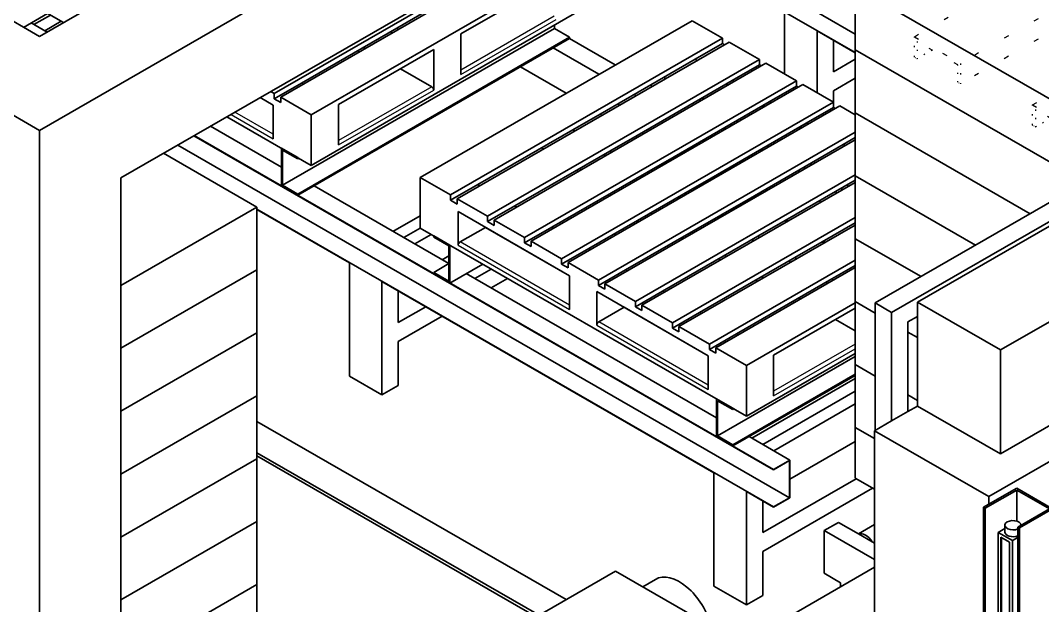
# Model space of a CAD drawing. Header units: millimetres. Extents: x 0 to 84100, y 0 to 59400.
# Drawn here: x 62165 to 64822, y 19822 to 21343 of the extents above; entities that cross this region are included whole.
import ezdxf

# ---------------------------------------------------------------- set-up
doc = ezdxf.new("R2010")
doc.units = ezdxf.units.MM
doc.header["$LTSCALE"] = 100
doc.linetypes.add('DOTTED', pattern=[0.0481, 0.0068, -0.0413])
for name, color, linetype, lineweight in [('Reference (ISO)', 7, 'DOTTED', 25), ('Visible (ISO)', 7, 'Continuous', 35), ('Visible Narrow (ISO)', 7, 'Continuous', 25)]:
    doc.layers.add(name, color=color, linetype=linetype, lineweight=lineweight)

msp = doc.modelspace()

# ---------------------------------------------------------------- linework, layer by layer
at = {"layer": 'Reference (ISO)', "ltscale": 18.551096}
for p, q in [((64488.84, 21300.63), (65309.08, 21772.98)), ((65429.29, 21703.75), (64609.05, 21231.41)), ((65429.29, 21650.61), (64609.05, 21178.27)), ((64796.43, 21123.5), (65616.67, 21595.85))]:
    msp.add_line(p, q, dxfattribs=at)
at = {"layer": 'Reference (ISO)', "ltscale": 17.67152}
for p, q in [((64488.84, 21300.63), (64609.05, 21231.41)), ((64796.43, 21123.5), (64916.64, 21054.28))]:
    msp.add_line(p, q, dxfattribs=at)
at = {"layer": 'Reference (ISO)', "ltscale": 5.320181}
for p, q in [((64488.84, 21247.49), (64488.84, 21300.63)), ((64609.05, 21231.41), (64609.05, 21178.27)), ((64796.43, 21070.36), (64796.43, 21123.5))]:
    msp.add_line(p, q, dxfattribs=at)
at = {"layer": 'Reference (ISO)', "ltscale": 15.592516}
for p, q in [((64601.97, 21227.3), (64495.91, 21288.38)), ((64909.57, 21050.17), (64803.5, 21111.25))]:
    msp.add_line(p, q, dxfattribs=at)
at = {"layer": 'Reference (ISO)', "ltscale": 4.501674}
for p, q in [((64495.91, 21288.38), (64495.91, 21243.42)), ((64601.97, 21182.34), (64601.97, 21227.3)), ((64803.5, 21111.25), (64803.5, 21066.29))]:
    msp.add_line(p, q, dxfattribs=at)
at = {"layer": 'Reference (ISO)', "ltscale": 4.519118}
for p, q in [((64534.95, 21265.9), (64495.91, 21243.42)), ((64803.5, 21066.29), (64842.54, 21088.77))]:
    msp.add_line(p, q, dxfattribs=at)
at = {"layer": 'Reference (ISO)', "ltscale": 0.818406}
msp.add_line((64495.91, 21243.42), (64488.84, 21247.49), dxfattribs=at)
at = {"layer": 'Reference (ISO)', "ltscale": 0.818405}
for p, q in [((64609.05, 21178.27), (64601.97, 21182.34)), ((64803.5, 21066.29), (64796.43, 21070.36))]:
    msp.add_line(p, q, dxfattribs=at)
at = {"layer": 'Visible (ISO)'}
for p, q in [((62213.72, 21056.92), (46374.53, 30178.1)), ((62213.72, 21301.23), (55266.4, 25301.93)), ((62213.72, 21301.23), (68294.84, 24803.12)), ((68719.1, 24803.12), (62213.72, 21056.92)), ((62425.85, 20933.81), (68506.97, 24435.69)), ((64335.04, 21307.62), (63705.01, 21670.43)), ((64335.04, 21259.57), (63663.29, 21646.4)), ((62824.66, 21153.33), (63531.77, 21560.52)), ((63548.74, 21550.75), (62841.63, 21143.56)), ((62920.83, 21097.95), (63627.94, 21505.15)), ((62276.49, 21337.38), (62072.3, 21454.96)), ((63309.74, 21308.01), (63557.22, 21450.53)), ((65183.57, 20941.17), (64335.04, 21429.81)), ((64335.04, 21266.3), (64335.04, 21429.81)), ((63627.94, 21373.52), (62920.83, 20966.32)), ((62172.5, 21324.97), (62235.26, 21361.11)), ((62242.44, 21356.98), (62199.69, 21332.36)), ((63142.86, 21322.67), (63213.57, 21363.39)), ((63910.78, 21342.27), (63203.67, 20935.07)), ((63910.78, 21342.27), (63989.97, 21296.66)), ((64151.19, 21364.62), (64151.19, 21203.82)), ((62233.73, 21312.76), (62192.51, 21336.49)), ((62270.84, 21340.63), (62228.08, 21316.01)), ((63552.98, 21321.85), (62845.88, 20914.65)), ((63142.86, 21322.67), (62895.37, 21180.15)), ((63147.76, 21319.84), (63142.86, 21322.67)), ((63552.98, 21330.36), (63552.98, 21321.85)), ((63552.98, 21321.85), (63592.58, 21299.04)), ((64335.04, 21258.75), (64236.05, 21315.76)), ((64236.05, 21315.76), (64236.05, 21154.96)), ((63592.58, 21299.04), (62885.47, 20891.85)), ((62885.47, 20888.58), (63592.58, 21295.77)), ((63131.87, 21310.69), (63126.97, 21313.52)), ((63127.24, 21313.67), (63132.15, 21310.85)), ((63282.87, 20889.47), (63989.97, 21296.66)), ((63309.74, 21202.55), (63309.74, 21308.01)), ((63592.58, 21295.77), (63592.58, 21299.04)), ((63592.58, 21295.77), (63711.31, 21227.4)), ((63989.97, 21296.66), (63989.97, 21282.76)), ((64278.47, 21291.32), (64278.47, 21209.38)), ((62991.54, 21124.77), (63239.03, 21267.29)), ((63045.55, 21260.98), (63040.64, 21263.8)), ((63056.26, 21272.8), (63061.16, 21269.97)), ((63239.03, 21267.29), (63239.03, 21161.83)), ((64006.94, 21286.89), (63299.84, 20879.69)), ((63668.88, 21202.97), (63550.15, 21271.34)), ((63989.97, 21282.76), (63919.26, 21242.04)), ((63989.97, 21282.76), (63994.88, 21279.94)), ((64006.94, 21286.89), (64086.14, 21241.28)), ((65183.57, 20777.66), (64335.04, 21266.3)), ((65183.57, 20777.65), (64335.04, 21266.29)), ((64335.04, 21102.78), (64335.04, 21266.29)), ((64335.04, 21266.29), (64335.05, 21266.29)), ((63379.03, 20834.09), (64086.14, 21241.28)), ((63919.26, 21242.04), (63671.78, 21099.52)), ((63924.17, 21239.22), (63919.26, 21242.04)), ((64086.14, 21241.28), (64086.14, 21227.38)), ((64335.04, 21241.95), (64278.47, 21209.38)), ((63152.43, 21217.42), (63234.08, 21170.4)), ((64103.11, 21231.51), (63396, 20824.31)), ((63583.7, 21153.92), (63464.97, 21222.29)), ((64086.14, 21227.38), (64015.43, 21186.66)), ((64086.14, 21227.38), (64091.04, 21224.56)), ((64103.11, 21231.51), (64182.31, 21185.9)), ((63475.2, 20778.71), (64182.31, 21185.9)), ((64015.43, 21186.66), (63767.94, 21044.15)), ((63840.07, 21190.79), (63840.07, 21196.44)), ((64020.33, 21183.84), (64015.43, 21186.66)), ((64182.31, 21185.9), (64182.31, 21172.01)), ((64278.47, 21160.33), (64335.04, 21192.9)), ((62824.66, 21153.33), (62815.86, 21158.4)), ((62824.66, 21139.43), (62895.37, 21180.15)), ((62895.37, 21180.15), (62900.28, 21177.33)), ((64199.28, 21176.13), (63492.17, 20768.94)), ((63802.57, 21174.85), (63807.48, 21172.02)), ((63999.81, 21177.67), (64004.72, 21174.85)), ((64182.31, 21172.01), (64111.6, 21131.29)), ((64182.31, 21172.01), (64187.21, 21169.18)), ((64199.28, 21176.13), (64278.47, 21130.53)), ((64278.47, 21160.33), (64278.47, 21130.53)), ((62821.83, 21122.76), (62787.9, 21142.3)), ((62788.17, 21142.46), (62821.83, 21123.07)), ((62824.66, 21139.43), (62824.66, 21153.33)), ((62841.63, 21129.66), (62824.66, 21139.43)), ((62920.83, 21097.95), (62841.63, 21143.56)), ((62841.63, 21143.56), (62841.63, 21129.66)), ((63571.37, 20723.33), (64278.47, 21130.53)), ((63765.05, 21147.59), (63760.15, 21150.41)), ((64111.6, 21131.29), (63864.11, 20988.77)), ((63933.73, 21133.97), (63928.83, 21136.79)), ((63939.06, 21137.04), (63939.06, 21142.69)), ((64116.5, 21128.46), (64111.6, 21131.29)), ((64278.47, 21130.53), (64278.47, 21116.63)), ((62821.83, 21123.07), (62821.83, 21035.6)), ((62991.54, 21019.31), (62991.54, 21124.77)), ((64295.44, 21120.75), (63588.34, 20713.56)), ((63717.56, 21125.89), (63722.46, 21123.06)), ((64092.8, 21120.46), (64097.7, 21117.64)), ((64095.98, 21122.29), (64100.88, 21119.47)), ((64278.47, 21116.63), (64207.76, 21075.91)), ((64278.47, 21116.63), (64283.38, 21113.8)), ((64295.44, 21120.75), (64335.04, 21097.95)), ((64790.19, 20840.68), (64335.04, 21102.78)), ((64335.04, 21102.77), (64335.05, 21102.78)), ((64790.18, 20840.68), (64335.04, 21102.77)), ((64335.04, 20939.26), (64335.04, 21102.77)), ((62920.83, 20966.32), (62701.57, 21092.59)), ((62920.83, 20966.32), (62920.83, 21097.95)), ((63671.78, 21099.52), (63601.07, 21058.81)), ((63671.78, 21099.52), (63676.68, 21096.7)), ((64207.76, 21075.91), (63960.28, 20933.39)), ((64024.99, 21081.42), (64029.9, 21078.59)), ((64212.67, 21073.08), (64207.76, 21075.91)), ((62213.72, 19766.39), (62213.72, 21056.92)), ((62843.05, 20961.87), (62658.82, 21067.96)), ((63601.07, 21058.81), (63353.58, 20916.29)), ((63605.97, 21055.98), (63601.07, 21058.81)), ((63667.53, 20667.95), (64335.04, 21052.34)), ((63994.91, 21064.09), (63999.81, 21061.27)), ((64014.28, 21069.6), (64009.38, 21072.42)), ((64188.97, 21065.08), (64193.87, 21062.26)), ((64192.15, 21066.91), (64197.05, 21064.09)), ((62615.68, 21043.12), (64122.91, 20175.17)), ((64122.91, 20175.99), (62616.39, 21043.53)), ((64335.04, 21032.8), (63684.5, 20658.18)), ((63767.94, 21044.15), (63697.23, 21003.43)), ((63767.94, 21044.15), (63772.85, 21041.32)), ((63957.38, 21036.83), (63952.48, 21039.66)), ((64121.16, 21026.04), (64126.06, 21023.21)), ((64335.04, 21038.44), (64303.93, 21020.53)), ((62536.89, 20997.75), (62779.41, 20858.1)), ((64164.63, 20102.72), (62573.64, 21018.91)), ((62843.05, 21011.12), (62885.47, 20986.68)), ((62843.05, 20913.01), (62843.05, 21011.12)), ((62845.88, 20914.65), (62845.88, 21006.22)), ((62845.88, 21006.22), (62885.47, 20983.41)), ((63697.23, 21003.43), (63449.74, 20860.91)), ((63521.87, 21007.55), (63521.87, 21013.2)), ((63702.13, 21000.6), (63697.23, 21003.43)), ((64303.93, 21020.53), (64056.44, 20878.01)), ((64091.07, 21008.71), (64095.98, 21005.89)), ((64110.45, 21014.22), (64105.54, 21017.04)), ((64308.83, 21017.71), (64303.93, 21020.53)), ((62885.47, 20983.41), (62885.47, 20986.68)), ((62885.47, 20983.41), (62888.31, 20985.05)), ((63681.61, 20994.43), (63686.52, 20991.61)), ((63864.11, 20988.77), (63793.4, 20948.05)), ((63864.11, 20988.77), (63869.01, 20985.94)), ((63872.2, 20987.78), (63867.3, 20990.6)), ((64053.55, 20981.46), (64048.65, 20984.28)), ((64217.33, 20970.66), (64222.23, 20967.83)), ((64228.98, 20977.37), (64228.98, 20971.72)), ((63793.4, 20948.05), (63545.91, 20805.53)), ((63615.53, 20950.73), (63610.63, 20953.56)), ((63620.86, 20953.8), (63620.86, 20959.45)), ((63798.3, 20945.22), (63793.4, 20948.05)), ((64187.24, 20953.33), (64192.14, 20950.51)), ((64206.61, 20958.84), (64201.71, 20961.67)), ((62425.85, 19640.16), (62425.85, 20933.81)), ((63282.87, 20889.47), (63203.67, 20935.07)), ((63203.67, 20935.07), (63203.67, 20803.45)), ((63353.58, 20916.29), (63282.87, 20875.57)), ((63353.58, 20916.29), (63358.48, 20913.46)), ((63763.7, 20612.57), (64335.04, 20941.59)), ((63782.41, 20936.07), (63777.51, 20938.9)), ((63777.78, 20939.05), (63782.68, 20936.23)), ((64335.04, 20922.04), (63780.67, 20602.8)), ((63960.28, 20933.39), (63889.56, 20892.67)), ((63960.28, 20933.39), (63965.18, 20930.57)), ((63968.37, 20932.4), (63963.47, 20935.23)), ((64149.72, 20926.08), (64144.81, 20928.9)), ((64335.04, 20927.69), (64152.61, 20822.63)), ((64648.21, 20758.92), (64335.04, 20939.26)), ((64648.2, 20758.92), (64335.04, 20939.26)), ((64335.04, 20775.75), (64335.04, 20939.26)), ((64335.04, 20939.26), (64335.05, 20939.26)), ((62843.05, 20913.01), (62885.47, 20888.58)), ((62885.47, 20891.85), (62845.88, 20914.65)), ((62885.47, 20888.58), (62885.47, 20891.85)), ((63278.61, 20711.05), (62927.9, 20913.01)), ((63282.87, 20875.57), (63282.87, 20889.47)), ((63889.56, 20892.67), (63642.08, 20750.15)), ((63706.8, 20898.18), (63711.7, 20895.35)), ((63894.47, 20889.85), (63889.56, 20892.67)), ((64283.41, 20897.95), (64288.31, 20895.13)), ((64302.78, 20903.46), (64297.88, 20906.29)), ((64313.49, 20915.28), (64318.4, 20912.46)), ((63299.84, 20865.79), (63282.87, 20875.57)), ((63379.03, 20834.09), (63299.84, 20879.69)), ((63299.84, 20879.69), (63299.84, 20865.79)), ((63696.08, 20886.36), (63691.18, 20889.18)), ((63878.58, 20880.69), (63873.67, 20883.52)), ((63873.95, 20883.68), (63878.85, 20880.85)), ((64056.44, 20878.01), (63985.73, 20837.29)), ((64056.44, 20878.01), (64061.34, 20875.19)), ((64064.54, 20877.02), (64059.63, 20879.85)), ((64245.88, 20870.7), (64240.98, 20873.52)), ((64387.37, 20608.71), (64864.66, 20883.57)), ((62779.41, 20858.1), (62425.85, 20654.5)), ((62779.41, 20694.59), (62779.41, 20858.1)), ((64122.91, 20078.7), (62779.41, 20852.37)), ((63019.82, 20713.11), (62779.41, 20851.55)), ((63302.67, 20758.7), (63302.67, 20846.18)), ((63302.67, 20846.18), (63592.58, 20679.23)), ((63449.74, 20860.91), (63379.03, 20820.19)), ((63449.74, 20860.91), (63454.65, 20858.08)), ((63985.73, 20837.29), (63738.24, 20694.77)), ((63802.96, 20842.8), (63807.87, 20839.98)), ((63990.63, 20834.47), (63985.73, 20837.29)), ((64907.09, 20859.14), (64429.79, 20584.28)), ((63203.67, 20835.45), (63133.12, 20794.83)), ((63379.03, 20820.19), (63379.03, 20834.09)), ((63396, 20810.42), (63379.03, 20820.19)), ((63475.2, 20778.71), (63396, 20824.31)), ((63396, 20824.31), (63396, 20810.42)), ((63769.36, 20823.45), (63769.36, 20817.8)), ((63792.25, 20830.98), (63787.35, 20833.81)), ((63859.87, 20557.19), (64335.04, 20830.83)), ((64335.04, 20811.28), (63876.84, 20547.42)), ((64152.61, 20822.63), (64081.9, 20781.91)), ((64152.61, 20822.63), (64157.51, 20819.81)), ((64160.7, 20821.65), (64155.8, 20824.47)), ((64335.04, 20816.93), (64248.77, 20767.25)), ((63204.16, 20803.16), (63161.41, 20778.54)), ((63232.56, 20786.81), (63189.8, 20762.19)), ((63203.67, 20803.45), (64052.2, 20314.81)), ((63239.03, 20783.09), (63281.45, 20758.65)), ((63239.03, 20779.82), (63239.03, 20783.09)), ((63373.38, 20805.14), (63307.62, 20767.28)), ((63373.38, 20805.46), (63373.38, 20805.14)), ((63373.38, 20805.14), (63373.65, 20805.3)), ((63592.58, 20678.91), (63373.38, 20805.14)), ((63389.27, 20796.31), (63388.99, 20796.15)), ((63545.91, 20805.53), (63475.2, 20764.81)), ((63545.91, 20805.53), (63550.81, 20802.71)), ((63712.82, 20785.24), (63707.92, 20788.07)), ((63899.13, 20787.42), (63904.03, 20784.6)), ((63910.78, 20794.13), (63910.78, 20788.48)), ((64496.97, 20610.7), (64839.92, 20808.19)), ((63239.03, 20779.82), (63278.62, 20757.01)), ((63278.62, 20757.01), (63278.62, 20665.45)), ((63281.45, 20660.55), (63281.45, 20758.65)), ((63452.96, 20759.31), (63453.24, 20759.47)), ((63475.2, 20764.81), (63475.2, 20778.71)), ((63492.17, 20755.04), (63475.2, 20764.81)), ((63571.37, 20723.33), (63492.17, 20768.94)), ((63492.17, 20768.94), (63492.17, 20755.04)), ((64081.9, 20781.91), (63834.41, 20639.39)), ((63888.42, 20775.6), (63883.51, 20778.43)), ((64070.91, 20769.94), (64066.01, 20772.76)), ((64066.28, 20772.92), (64071.18, 20770.1)), ((64086.8, 20779.09), (64081.9, 20781.91)), ((64248.77, 20767.25), (64178.06, 20726.53)), ((64248.77, 20767.25), (64253.68, 20764.43)), ((64256.87, 20766.27), (64251.97, 20769.09)), ((64506.23, 20677.16), (64335.04, 20775.75)), ((64506.23, 20677.16), (64335.04, 20775.74)), ((64335.04, 20612.23), (64335.04, 20775.74)), ((64335.04, 20775.74), (64335.05, 20775.74)), ((63261.01, 20721.19), (63278.62, 20731.33)), ((63475.22, 20746.81), (63474.94, 20746.66)), ((63642.08, 20750.15), (63571.37, 20709.43)), ((63642.08, 20750.15), (63646.98, 20747.33)), ((63995.3, 20732.04), (64000.2, 20729.22)), ((63019.82, 20713.11), (63019.82, 20418.79)), ((63239.03, 20688.25), (63278.62, 20711.05)), ((63281.45, 20660.55), (63366.63, 20709.6)), ((63517.53, 20722.13), (63517.81, 20722.29)), ((63571.37, 20709.43), (63571.37, 20723.33)), ((63588.34, 20699.66), (63571.37, 20709.43)), ((63667.53, 20667.95), (63588.34, 20713.56)), ((63588.34, 20713.56), (63588.34, 20699.66)), ((64178.06, 20726.53), (63930.58, 20584.01)), ((63956.03, 20501.81), (64335.04, 20720.07)), ((63984.58, 20720.23), (63979.68, 20723.05)), ((64167.08, 20714.56), (64162.17, 20717.38)), ((64162.45, 20717.54), (64167.35, 20714.72)), ((64182.97, 20723.71), (64178.06, 20726.53)), ((64335.04, 20706.17), (64274.23, 20671.15)), ((62779.41, 20694.59), (62425.85, 20490.99)), ((62779.41, 20694.58), (62425.85, 20490.98)), ((62779.4, 20694.59), (62779.41, 20694.58)), ((62779.41, 20531.07), (62779.41, 20694.58)), ((63278.62, 20665.45), (63239.03, 20688.25)), ((63239.03, 20684.98), (63239.03, 20688.25)), ((63239.03, 20684.98), (63281.45, 20660.55)), ((63974.42, 20310.36), (63323.88, 20684.98)), ((63388.61, 20696.94), (63345.86, 20672.32)), ((63592.58, 20679.23), (63592.58, 20591.75)), ((63738.24, 20694.77), (63667.53, 20654.05)), ((63738.24, 20694.77), (63743.15, 20691.95)), ((64335.04, 20700.53), (63973, 20492.04)), ((64091.46, 20676.66), (64096.37, 20673.84)), ((64712.64, 20486.51), (65055.58, 20684)), ((63104.68, 20664.24), (63104.68, 20369.93)), ((63967.35, 20167.46), (63104.68, 20664.24)), ((63388.45, 20647.8), (63431.21, 20672.42)), ((63667.53, 20654.05), (63667.53, 20667.95)), ((63684.5, 20644.28), (63667.53, 20654.05)), ((63763.7, 20612.57), (63684.5, 20658.18)), ((63684.5, 20658.18), (63684.5, 20644.28)), ((64274.23, 20671.15), (64026.74, 20528.64)), ((64080.75, 20664.85), (64075.85, 20667.67)), ((64263.24, 20659.18), (64258.34, 20662)), ((64258.61, 20662.16), (64263.52, 20659.34)), ((64279.13, 20668.33), (64274.23, 20671.15)), ((63147.1, 20639.81), (63147.1, 20557.87)), ((63663.29, 20551.03), (63663.29, 20638.51)), ((63663.29, 20638.51), (63953.2, 20471.56)), ((63834.41, 20639.39), (63763.7, 20598.67)), ((63834.41, 20639.39), (63839.31, 20636.57)), ((63218.25, 20598.84), (63147.1, 20557.87)), ((63734, 20597.47), (63668.24, 20559.61)), ((63734, 20597.79), (63734, 20597.47)), ((63953.2, 20471.24), (63734, 20597.47)), ((63763.7, 20598.67), (63763.7, 20612.57)), ((63780.67, 20588.9), (63763.7, 20598.67)), ((63859.87, 20557.19), (63780.67, 20602.8)), ((63780.67, 20602.8), (63780.67, 20588.9)), ((64052.2, 20446.44), (64335.04, 20609.31)), ((64176.92, 20609.47), (64172.01, 20612.29)), ((64187.63, 20621.28), (64192.53, 20618.46)), ((64387.37, 20582.1), (64335.04, 20612.23)), ((64387.37, 20582.09), (64335.04, 20612.22)), ((64335.04, 20448.71), (64335.04, 20612.22)), ((64335.04, 20612.22), (64335.05, 20612.22)), ((64387.37, 20277.8), (64387.37, 20608.71)), ((64429.79, 20584.28), (64387.37, 20608.71)), ((64496.97, 20610.7), (64712.64, 20486.51)), ((64496.97, 20340.91), (64496.97, 20610.7)), ((63147.1, 20508.81), (63260.84, 20574.31)), ((63930.58, 20584.01), (63859.87, 20543.3)), ((63930.58, 20584.01), (63935.48, 20581.19)), ((64122.91, 20473.26), (64335.04, 20595.42)), ((64429.79, 20302.23), (64429.79, 20584.28)), ((64472.22, 20559.66), (64496.97, 20573.91)), ((63859.87, 20543.3), (63859.87, 20557.19)), ((63956.03, 20501.81), (63876.84, 20547.42)), ((63876.84, 20547.42), (63876.84, 20533.52)), ((64335.04, 20536.4), (64283.8, 20565.91)), ((64472.22, 20326.66), (64472.22, 20559.66)), ((62779.41, 20531.07), (62425.85, 20327.47)), ((62779.41, 20531.06), (62425.85, 20327.47)), ((62779.4, 20531.07), (62779.41, 20531.06)), ((62779.41, 20367.55), (62779.41, 20531.06)), ((63876.84, 20533.52), (63859.87, 20543.3)), ((64026.74, 20528.64), (63956.03, 20487.92)), ((64026.74, 20528.64), (64031.65, 20525.81)), ((64496.97, 20518.98), (64472.22, 20533.23)), ((64496.97, 20518.97), (64472.22, 20533.22)), ((63147.1, 20508.81), (63147.1, 20394.36)), ((63956.03, 20487.92), (63956.03, 20501.81)), ((64052.2, 20446.44), (63973, 20492.04)), ((63973, 20492.04), (63973, 20478.14)), ((63953.2, 20471.56), (63953.2, 20384.08)), ((63973, 20478.14), (63956.03, 20487.92)), ((64335.04, 20469.18), (63977.25, 20263.14)), ((64335.04, 20477.69), (64052.2, 20314.81)), ((64122.91, 20367.79), (64122.91, 20473.26)), ((64712.64, 20216.72), (64712.64, 20486.51)), ((64052.2, 20314.81), (64052.2, 20446.44)), ((64387.37, 20418.58), (64335.04, 20448.71)), ((64335.04, 20448.7), (64335.05, 20448.71)), ((64387.37, 20418.57), (64335.04, 20448.7)), ((64335.04, 20285.19), (64335.04, 20448.7)), ((63104.68, 20369.93), (63019.82, 20418.79)), ((64335.04, 20423.57), (64016.84, 20240.34)), ((64016.84, 20237.07), (64335.04, 20420.3)), ((64335.04, 20412.03), (64066.45, 20257.36)), ((64682.58, 20105.76), (65248.27, 20431.51)), ((65055.58, 20414.21), (64712.64, 20216.72)), ((63147.1, 20394.36), (63104.68, 20369.93)), ((62779.41, 20367.55), (62425.85, 20163.96)), ((62779.41, 20367.55), (62425.85, 20163.95)), ((62779.4, 20367.55), (62779.41, 20367.55)), ((62779.41, 20204.04), (62779.41, 20367.55)), ((63974.42, 20359.6), (64016.84, 20335.17)), ((63974.42, 20261.5), (63974.42, 20359.6)), ((64335.04, 20379.46), (64094.74, 20241.07)), ((64496.97, 20355.46), (64472.22, 20369.71)), ((64496.97, 20355.45), (64472.22, 20369.71)), ((63977.25, 20263.14), (63977.25, 20354.7)), ((63977.25, 20354.7), (64016.84, 20331.9)), ((64016.84, 20331.9), (64016.84, 20335.17)), ((64016.84, 20331.9), (64019.68, 20333.54)), ((64335.04, 20346.75), (64123.13, 20224.72)), ((64472.22, 20326.66), (64496.97, 20340.91)), ((64496.97, 20340.91), (64712.64, 20216.72)), ((64429.79, 20302.23), (64472.22, 20326.66)), ((63583.62, 19837.91), (62779.41, 20301.03)), ((64335.04, 20285.19), (64335.04, 20153.57)), ((64385.6, 20256.08), (64335.04, 20285.19)), ((64385.6, 20276.78), (64429.79, 20302.23)), ((63974.42, 20261.5), (64016.84, 20237.07)), ((64016.84, 20240.34), (63977.25, 20263.14)), ((64165.34, 20200.42), (64059.27, 20261.5)), ((64385.6, 19271.2), (64385.6, 20276.78)), ((64385.6, 20276.78), (64682.58, 20105.76)), ((64016.84, 20237.07), (64016.84, 20240.34)), ((64165.34, 20150.67), (64335.04, 20248.4)), ((62779.41, 20204.04), (62425.85, 20000.44)), ((62779.41, 20204.03), (62425.85, 20000.43)), ((62779.4, 20204.03), (62779.41, 20204.03)), ((62779.41, 20219.59), (63512.91, 19797.19)), ((62779.41, 20211.41), (63505.81, 19793.11)), ((62779.41, 20040.52), (62779.41, 20204.03)), ((64165.34, 20200.42), (64122.91, 20175.99)), ((64122.91, 20175.17), (64164.63, 20199.19)), ((64164.63, 20199.19), (64164.63, 20102.72)), ((64165.34, 20102.31), (64165.34, 20200.42)), ((64122.91, 20175.99), (64122.91, 20175.17)), ((63967.35, 20167.46), (63967.35, 19873.15)), ((64337.56, 20152.12), (64094.63, 20012.22)), ((64335.04, 20153.57), (64385.6, 20124.45)), ((64052.2, 20118.6), (64052.2, 19824.28)), ((64122.91, 20077.88), (64052.2, 20118.6)), ((64094.63, 19963.17), (64380.15, 20127.59)), ((64668.8, 20077.8), (64755.06, 20127.48)), ((64755.06, 20122.59), (64673.04, 20075.36)), ((64755.06, 20127.48), (64848.4, 20073.73)), ((64839.92, 20073.73), (64755.06, 20122.59)), ((64755.06, 20041.74), (64755.06, 20122.59)), ((64094.63, 20094.17), (64094.63, 20012.22)), ((64164.63, 20102.72), (64122.91, 20078.7)), ((64122.91, 20077.88), (64165.34, 20102.31)), ((64682.58, 20085.74), (64682.58, 20105.76)), ((64122.91, 20078.7), (64122.91, 20077.88)), ((64668.8, 18457.25), (64668.8, 20077.8)), ((64673.04, 20075.36), (64668.8, 20077.8)), ((64673.04, 18454.81), (64673.04, 20075.36)), ((64757.89, 20026.5), (64839.92, 20073.73)), ((64848.4, 20073.73), (64762.13, 20024.05)), ((62779.41, 20040.52), (62425.85, 19836.92)), ((62779.41, 20040.51), (62425.85, 19836.91)), ((62779.4, 20040.52), (62779.41, 20040.51)), ((62779.41, 19877), (62779.41, 20040.51)), ((64291.55, 20038.6), (64254.79, 20017.42)), ((64254.79, 20017.42), (64385.6, 19942.09)), ((64254.79, 20017.42), (64254.79, 19906.23)), ((64343.86, 20008.47), (64291.55, 20038.6)), ((64385.6, 20032.74), (64343.66, 20008.59)), ((64706.98, 20012.6), (64724.16, 20022.5)), ((64706.98, 20012.6), (64706.98, 18485.59)), ((64743.75, 19991.43), (64706.98, 20012.6)), ((64724.16, 20031.08), (64724.16, 20013.42)), ((64757.89, 18432.28), (64757.89, 20026.5)), ((64762.13, 20024.05), (64757.89, 20026.5)), ((64762.13, 18429.84), (64762.13, 20024.05)), ((64379.61, 19987.89), (64343.86, 20008.47)), ((64385.6, 19984.44), (64379.61, 19987.89)), ((64714.05, 18489.69), (64714.05, 20000.36)), ((64714.05, 20000.36), (64736.68, 19987.33)), ((64715.47, 18490.51), (64715.47, 19999.54)), ((64736.68, 19987.33), (64736.68, 18476.66)), ((64757.89, 19999.57), (64743.75, 19991.43)), ((64743.75, 19991.43), (64743.75, 18464.41)), ((64094.63, 19963.17), (64094.63, 19848.71)), ((63020.53, 19513.65), (63712.08, 19911.89)), ((63712.08, 19911.89), (63973.71, 19761.23)), ((63944.37, 19667.74), (64385.6, 19921.83)), ((64254.79, 19906.23), (64297.21, 19881.8)), ((63782.54, 19871.31), (63815.59, 19890.34)), ((64297.21, 19881.8), (64297.21, 19870.93)), ((62779.41, 19877), (62425.85, 19673.4)), ((62779.41, 19876.99), (62425.85, 19673.39)), ((62779.4, 19877), (62779.41, 19876.99)), ((62779.41, 19713.48), (62779.41, 19876.99)), ((64052.2, 19824.28), (63967.35, 19873.15)), ((64094.63, 19848.71), (64052.2, 19824.28))]:
    msp.add_line(p, q, dxfattribs=at)
for centre, major_axis, ratio, start_param, end_param in [((63234.08, 21164.68), (3.49, -6.07), 0.5780931, 0.7873319, 2.3581282), ((63307.62, 20761.55), (3.49, 6.07), 0.5780931, 0.7834645, 2.3542608), ((63668.24, 20553.88), (3.49, 6.07), 0.5780931, 0.7834645, 2.3542608), ((64745.16, 20031.08), (21, 0), 0.5758617, 0.0149992, 5.3635264), ((64361.74, 19972.84), (-19.96, 34.66), 0.5780931, 4.8156396, 6.1838021), ((64745.16, 20013.42), (-21, 0), 0.5758617, 0, 2.2219338), ((63877.97, 19782.02), (-62.38, 108.32), 0.5780931, 4.2716559, 6.2831853)]:
    msp.add_ellipse(centre, major_axis=major_axis, ratio=ratio, start_param=start_param, end_param=end_param, dxfattribs=at)
at = {"layer": 'Visible Narrow (ISO)'}
for p, q in [((63552.27, 21353.64), (63309.74, 21213.97)), ((63309.74, 21202.55), (63557.22, 21345.06)), ((63234.08, 21170.4), (62991.54, 21030.73)), ((62991.54, 21019.31), (63239.03, 21161.83)), ((62821.83, 21047.02), (62722.14, 21104.43)), ((64090.76, 21119.28), (64095.66, 21116.46)), ((62712.22, 21098.72), (62821.83, 21035.6)), ((64186.92, 21063.91), (64191.83, 21061.08)), ((63302.67, 20758.7), (63592.58, 20591.75)), ((63592.58, 20603.18), (63307.62, 20767.28)), ((63663.29, 20551.03), (63953.2, 20384.08)), ((63953.2, 20395.51), (63668.24, 20559.61)), ((64335.04, 20501.38), (64122.91, 20379.22)), ((64122.91, 20367.79), (64335.04, 20489.95))]:
    msp.add_line(p, q, dxfattribs=at)

doc.saveas('drawing.dxf')
